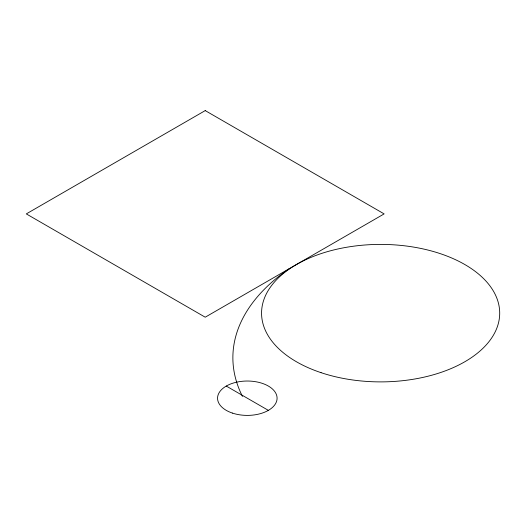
<?xml version="1.0" encoding="UTF-8"?>
<svg xmlns="http://www.w3.org/2000/svg" width="526" height="526" viewBox="0 0 526 526"><rect width="100%" height="100%" fill="white"/><g stroke="black" fill="none" stroke-linecap="round" stroke-linejoin="round"><path stroke-width="0.79" d="M226.265 386.058L268.365 410.365M242.473 396.413A238.968 137.97 0 0 1 289.412 268.589M205.219 110.598L26.3 213.898L205.219 317.198L384.138 213.898L205.219 110.598M232.433 413.094A29.765 17.187 0 0 0 277.084 398.215A29.765 17.187 0 0 0 232.433 383.329A29.765 17.187 0 0 0 232.433 413.094M321.09 372.678A119.073 68.748 0 0 0 499.7 313.148A119.073 68.748 0 0 0 321.09 253.611A119.073 68.748 0 0 0 321.09 372.678"/></g></svg>
